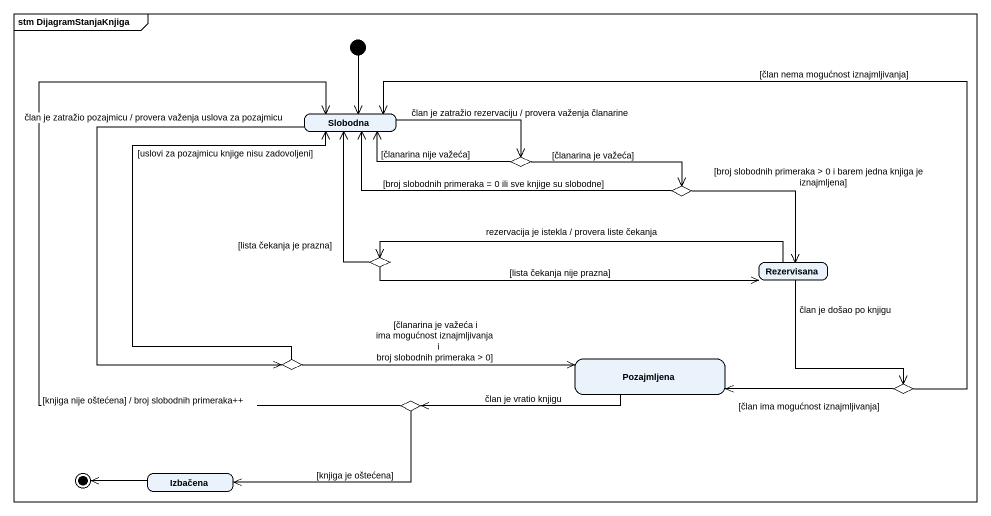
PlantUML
@startuml
mainframe stm DijagramStanjaKnjiga
hide empty description
state Slobodna
state choice1 <<choice>>
state choice2 <<choice>>
state choice3 <<choice>>
state Rezervisana
state Pozajmljena
state choice4 <<choice>>
state choice5 <<choice>>
state choice6 <<choice>>
state Izbačena
[*] --> Slobodna
Slobodna -right-> choice1 : član je zatražio rezervaciju / provera važenja članarine
Slobodna --> choice4 : član je zatražio pozajmicu / provera važenja uslova za pozajmicu
choice1 -left-> Slobodna : [članarina nije važeća]
choice1 -right-> choice2 : [članarina je važeća]
choice2 -left-> Slobodna : [broj slobodnih primeraka = 0 ili sve knjige su slobodne]
choice2 --> Rezervisana : [broj slobodnih primeraka > 0 i barem jedna knjiga je iznajmljena]
choice3 -up-> Slobodna : [lista čekanja je prazna]
choice3 -right-> Rezervisana : [lista čekanja nije prazna]
Rezervisana -left-> choice3 : rezervacija je istekla / provera liste čekanja
Rezervisana --> choice5 : član je došao po knjigu
Pozajmljena -left-> choice6 : član je vratio knjigu
choice4 -up-> Slobodna : [uslovi za pozajmicu knjige nisu zadovoljeni]
choice4 -right-> Pozajmljena : [članarina je važeća i ima mogućnost iznajmljivanja i broj slobodnih primeraka > 0]
choice5 -left-> Slobodna : [član nema mogućnost iznajmljivanja]
choice5 -left-> Pozajmljena : [član ima mogućnost iznajmljivanja]
choice6 -up-> Slobodna : [knjiga nije oštećena] / broj slobodnih primeraka++
choice6 -left-> Izbačena : [knjiga je oštećena]
Izbačena -left-> [*]
@enduml
